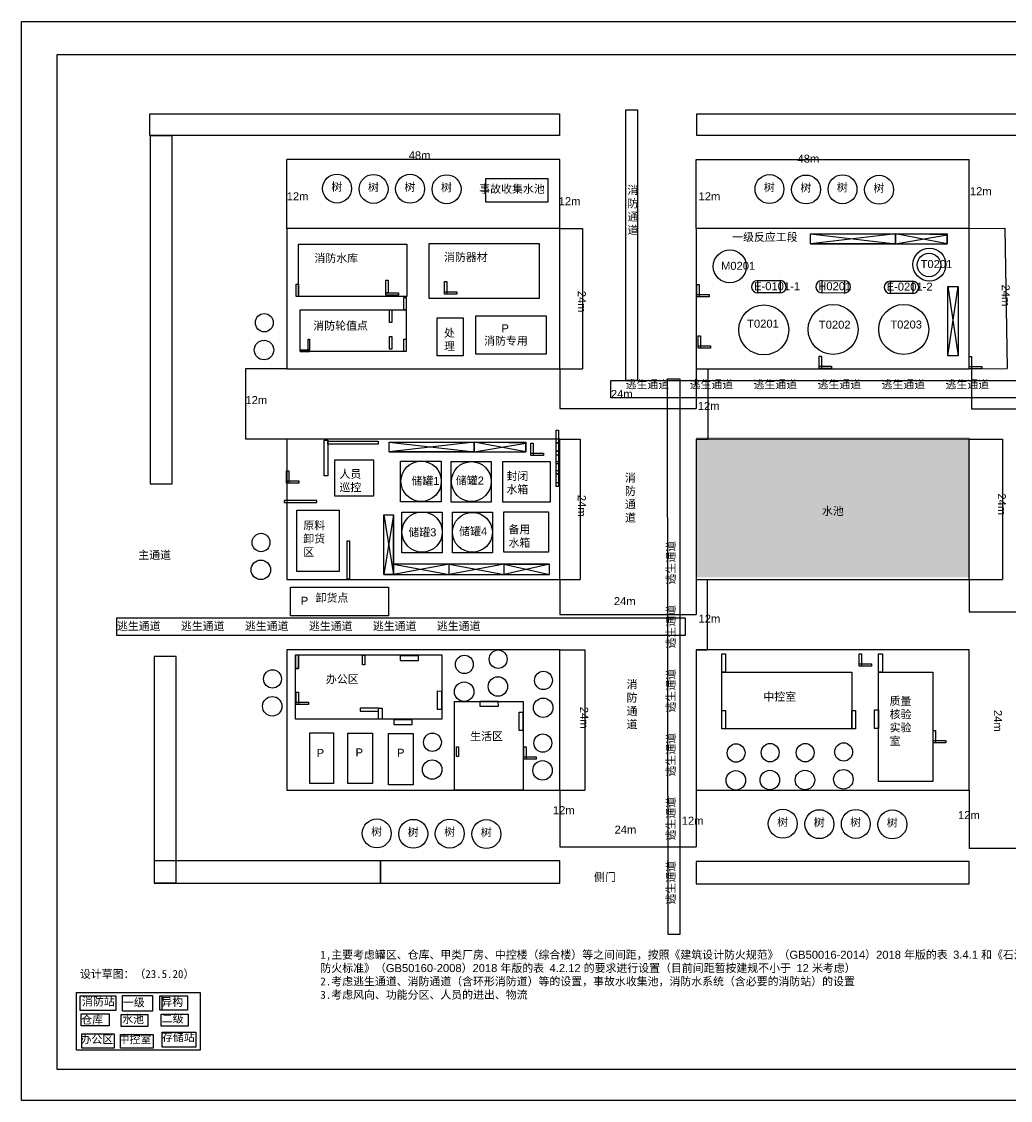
# Model space of a CAD drawing. Header units: millimetres. Extents: x 68964 to 349893, y 12019 to 184319.
# Drawn here: x 68964 to 226952, y 12019 to 184319 of the extents above; entities that cross this region are included whole.
import ezdxf

# ---------------------------------------------------------------- set-up
doc = ezdxf.new("R2010")
doc.units = ezdxf.units.MM
doc.styles.get("Standard").update_dxf_attribs({"font": 'arial.ttf'})
doc.dimstyles.new('ISO-25', dxfattribs={"dimtxt": 2.5, "dimasz": 2.5, "dimexe": 1.25, "dimexo": 0.625, "dimtad": 1, "dimtxsty": 'Standard', "dimcen": 2.5, "dimadec": 0, "dimazin": 0, "dimtfac": 1, "dimtmove": 0, "dimatfit": 3, "dimfxl": 1, "dimarcsym": 0})

# ---------------------------------------------------------------- blocks, each defined once
blk = doc.blocks.new('*U41')
blk.add_lwpolyline([(-21811, -11209), (21811, -11209), (21811, 11209), (-21811, 11209)], close=True)
blk = doc.blocks.new('*U42')
at = {"color": 0, "linetype": 'ByBlock', "lineweight": -2, "transparency": 16777216}
for p in [(0, 67251), (65432, 67251), (130864, 67251), (0, 33626), (65432, 33626), (130864, 33626), (0, 0), (65432, 0), (130864, 0)]:
    blk.add_blockref('*U41', p, dxfattribs=at)
blk = doc.blocks.new('*D48')
at = {"color": 0, "lineweight": -2, "transparency": 16777216}
for p, q in [((128405, 96005), (128405, 105530)), ((128406, 105532), (128406, 105532)), ((126856, 96002), (128406, 96002))]:
    blk.add_line(p, q, dxfattribs=at)
at = {"color": 0, "transparency": 16777216}
for points in [[(128405, 105530), (128406, 105530), (128405, 105532)], [(128405, 96005), (128406, 96005), (128405, 96002)]]:
    blk.add_solid(points, dxfattribs=at)
at = {"layer": 'Defpoints', "color": 0, "transparency": 16777216}
for p in [(128405, 105532), (128405, 105532), (126855, 96002)]:
    blk.add_point(p, dxfattribs=at)
at = {"color": 0, "transparency": 16777216, "insert": (128403, 100767), "char_height": 2.5, "attachment_point": 5, "rotation": 90}
blk.add_mtext('9529,98', dxfattribs=at)
blk = doc.blocks.new('*D47')
at = {"color": 0, "lineweight": -2, "transparency": 16777216}
for p, q in [((127681, 117166), (141255, 117166)), ((141253, 117163), (141253, 115582)), ((141254, 115580), (141255, 115580))]:
    blk.add_line(p, q, dxfattribs=at)
at = {"color": 0, "transparency": 16777216}
for points in [[(141253, 117163), (141254, 117163), (141253, 117166)], [(141253, 115582), (141254, 115582), (141253, 115580)]]:
    blk.add_solid(points, dxfattribs=at)
at = {"layer": 'Defpoints', "color": 0, "transparency": 16777216}
for p in [(127681, 117166), (141253, 115580), (141253, 115580)]:
    blk.add_point(p, dxfattribs=at)
at = {"color": 0, "transparency": 16777216, "insert": (141251, 116373), "char_height": 2.5, "attachment_point": 5, "rotation": 90}
blk.add_mtext('1586,06', dxfattribs=at)
blk = doc.blocks.new('*D106')
at = {"color": 0, "lineweight": -2, "transparency": 16777216}
for p, q in [((111322, 151254), (111322, 162297)), ((154941, 162296), (111325, 162296)), ((154944, 151254), (154944, 162297))]:
    blk.add_line(p, q, dxfattribs=at)
at = {"color": 0, "transparency": 16777216}
for points in [[(111325, 162297), (111325, 162296), (111322, 162296)], [(154941, 162297), (154941, 162296), (154944, 162296)]]:
    blk.add_solid(points, dxfattribs=at)
at = {"layer": 'Defpoints', "color": 0, "transparency": 16777216}
for p in [(111322, 162296), (111322, 151253), (154944, 151253)]:
    blk.add_point(p, dxfattribs=at)
at = {"color": 0, "transparency": 16777216, "insert": (133133, 162298), "char_height": 2.5, "attachment_point": 5}
blk.add_mtext('43621,37', dxfattribs=at)
blk = doc.blocks.new('*D107')
at = {"color": 0, "lineweight": -2, "transparency": 16777216}
for p, q in [((111322, 128836), (104732, 128836)), ((104734, 128834), (104734, 117630)), ((111322, 117628), (104732, 117628))]:
    blk.add_line(p, q, dxfattribs=at)
at = {"color": 0, "transparency": 16777216}
for points in [[(104733, 128834), (104734, 128834), (104734, 128836)], [(104733, 117630), (104734, 117630), (104734, 117628)]]:
    blk.add_solid(points, dxfattribs=at)
at = {"layer": 'Defpoints', "color": 0, "transparency": 16777216}
for p in [(111322, 128836), (104734, 117628), (111322, 117628)]:
    blk.add_point(p, dxfattribs=at)
at = {"color": 0, "transparency": 16777216, "insert": (104731, 123232), "char_height": 2.5, "attachment_point": 5, "rotation": 90}
blk.add_mtext('11208,51', dxfattribs=at)
blk = doc.blocks.new('*D108')
at = {"color": 0, "lineweight": -2, "transparency": 16777216}
for p, q in [((176754, 151254), (176754, 162318)), ((176757, 162316), (220373, 162316)), ((220376, 151254), (220376, 162318))]:
    blk.add_line(p, q, dxfattribs=at)
at = {"color": 0, "transparency": 16777216}
for points in [[(176757, 162317), (176757, 162316), (176754, 162316)], [(220373, 162317), (220373, 162316), (220376, 162316)]]:
    blk.add_solid(points, dxfattribs=at)
at = {"layer": 'Defpoints', "color": 0, "transparency": 16777216}
for p in [(220376, 162316), (176754, 151253), (220376, 151253)]:
    blk.add_point(p, dxfattribs=at)
at = {"color": 0, "transparency": 16777216, "insert": (198565, 162318), "char_height": 2.5, "attachment_point": 5}
blk.add_mtext('43621,37', dxfattribs=at)
blk = doc.blocks.new('*D135')
at = {"color": 0, "lineweight": -2, "transparency": 16777216}
for p, q in [((220376, 151253), (226083, 151348)), ((226082, 151346), (226454, 128934)), ((220749, 128836), (226455, 128931))]:
    blk.add_line(p, q, dxfattribs=at)
at = {"color": 0, "transparency": 16777216}
for points in [[(226082, 151346), (226081, 151346), (226082, 151348)], [(226455, 128934), (226454, 128934), (226454, 128931)]]:
    blk.add_solid(points, dxfattribs=at)
at = {"layer": 'Defpoints', "color": 0, "transparency": 16777216}
for p in [(220376, 151253), (220748, 128836), (226454, 128931)]:
    blk.add_point(p, dxfattribs=at)
at = {"color": 0, "transparency": 16777216, "insert": (226270, 140140), "char_height": 2.5, "attachment_point": 5, "rotation": 270.95247}
blk.add_mtext('22420,12', dxfattribs=at)
blk = doc.blocks.new('*D136')
at = {"color": 0, "lineweight": -2, "transparency": 16777216}
for p, q in [((220376, 117628), (225682, 117628)), ((225681, 117625), (225681, 95213)), ((220376, 95211), (225682, 95211))]:
    blk.add_line(p, q, dxfattribs=at)
at = {"color": 0, "transparency": 16777216}
for points in [[(225681, 117625), (225682, 117625), (225681, 117628)], [(225681, 95213), (225682, 95213), (225681, 95211)]]:
    blk.add_solid(points, dxfattribs=at)
at = {"layer": 'Defpoints', "color": 0, "transparency": 16777216}
for p in [(220376, 117628), (220376, 95211), (225681, 95211)]:
    blk.add_point(p, dxfattribs=at)
at = {"color": 0, "transparency": 16777216, "insert": (225679, 106419), "char_height": 2.5, "attachment_point": 5, "rotation": 90}
blk.add_mtext('22417,02', dxfattribs=at)
blk = doc.blocks.new('*D138')
at = {"color": 0, "lineweight": -2, "transparency": 16777216}
for p, q in [((176755, 128836), (178623, 128836)), ((178621, 128834), (178621, 117630)), ((176755, 117628), (178623, 117628))]:
    blk.add_line(p, q, dxfattribs=at)
at = {"color": 0, "transparency": 16777216}
for points in [[(178621, 128834), (178622, 128834), (178621, 128836)], [(178621, 117630), (178622, 117630), (178621, 117628)]]:
    blk.add_solid(points, dxfattribs=at)
at = {"layer": 'Defpoints', "color": 0, "transparency": 16777216}
for p in [(176754, 128836), (176754, 117628), (178621, 117628)]:
    blk.add_point(p, dxfattribs=at)
at = {"color": 0, "transparency": 16777216, "insert": (178619, 123232), "char_height": 2.5, "attachment_point": 5, "rotation": 90}
blk.add_mtext('11208,51', dxfattribs=at)
blk = doc.blocks.new('*D139')
at = {"color": 0, "lineweight": -2, "transparency": 16777216}
for p, q in [((176755, 95211), (178498, 95211)), ((178497, 95208), (178497, 84005)), ((176755, 84002), (178498, 84002))]:
    blk.add_line(p, q, dxfattribs=at)
at = {"color": 0, "transparency": 16777216}
for points in [[(178496, 95208), (178497, 95208), (178497, 95211)], [(178496, 84005), (178497, 84005), (178497, 84002)]]:
    blk.add_solid(points, dxfattribs=at)
at = {"layer": 'Defpoints', "color": 0, "transparency": 16777216}
for p in [(176754, 95211), (176754, 84002), (178497, 84002)]:
    blk.add_point(p, dxfattribs=at)
at = {"color": 0, "transparency": 16777216, "insert": (178495, 89607), "char_height": 2.5, "attachment_point": 5, "rotation": 90}
blk.add_mtext('11208,51', dxfattribs=at)
blk = doc.blocks.new('*D140')
at = {"color": 0, "lineweight": -2, "transparency": 16777216}
for p, q in [((154944, 117628), (158205, 117628)), ((158204, 117625), (158204, 95213)), ((154944, 95211), (158205, 95211))]:
    blk.add_line(p, q, dxfattribs=at)
at = {"color": 0, "transparency": 16777216}
for points in [[(158203, 117625), (158204, 117625), (158204, 117628)], [(158203, 95213), (158204, 95213), (158204, 95211)]]:
    blk.add_solid(points, dxfattribs=at)
at = {"layer": 'Defpoints', "color": 0, "transparency": 16777216}
for p in [(154944, 117628), (154944, 95211), (158204, 95211)]:
    blk.add_point(p, dxfattribs=at)
at = {"color": 0, "transparency": 16777216, "insert": (158202, 106419), "char_height": 2.5, "attachment_point": 5, "rotation": 90}
blk.add_mtext('22417,02', dxfattribs=at)
blk = doc.blocks.new('*D141')
at = {"color": 0, "lineweight": -2, "transparency": 16777216}
for p, q in [((154944, 84002), (158952, 84002)), ((158951, 84000), (158951, 61588)), ((154944, 61585), (158952, 61585))]:
    blk.add_line(p, q, dxfattribs=at)
at = {"color": 0, "transparency": 16777216}
for points in [[(158950, 84000), (158951, 84000), (158951, 84002)], [(158950, 61588), (158951, 61588), (158951, 61585)]]:
    blk.add_solid(points, dxfattribs=at)
at = {"layer": 'Defpoints', "color": 0, "transparency": 16777216}
for p in [(154944, 84002), (154944, 61585), (158951, 61585)]:
    blk.add_point(p, dxfattribs=at)
at = {"color": 0, "transparency": 16777216, "insert": (158949, 72794), "char_height": 2.5, "attachment_point": 5, "rotation": 90}
blk.add_mtext('22417,02', dxfattribs=at)
blk = doc.blocks.new('*D142')
at = {"color": 0, "lineweight": -2, "transparency": 16777216}
for p, q in [((154944, 151253), (158578, 151253)), ((158577, 151251), (158577, 128839)), ((154944, 128836), (158578, 128836))]:
    blk.add_line(p, q, dxfattribs=at)
at = {"color": 0, "transparency": 16777216}
for points in [[(158577, 151251), (158578, 151251), (158577, 151253)], [(158577, 128839), (158578, 128839), (158577, 128836)]]:
    blk.add_solid(points, dxfattribs=at)
at = {"layer": 'Defpoints', "color": 0, "transparency": 16777216}
for p in [(154944, 151253), (154944, 128836), (158577, 128836)]:
    blk.add_point(p, dxfattribs=at)
at = {"color": 0, "transparency": 16777216, "insert": (158575, 140045), "char_height": 2.5, "attachment_point": 5, "rotation": 90}
blk.add_mtext('22417,02', dxfattribs=at)
blk = doc.blocks.new('*D149')
at = {"color": 0, "lineweight": -2, "transparency": 16777216}
for p, q in [((220376, 61585), (220376, 52279)), ((242186, 61585), (242186, 52279)), ((220378, 52280), (242184, 52280))]:
    blk.add_line(p, q, dxfattribs=at)
at = {"color": 0, "transparency": 16777216}
for points in [[(220378, 52280), (220378, 52280), (220376, 52280)], [(242184, 52280), (242184, 52280), (242186, 52280)]]:
    blk.add_solid(points, dxfattribs=at)
at = {"layer": 'Defpoints', "color": 0, "transparency": 16777216}
for p in [(220376, 61585), (242186, 61585), (242186, 52280)]:
    blk.add_point(p, dxfattribs=at)
at = {"color": 0, "transparency": 16777216, "insert": (231281, 52282), "char_height": 2.5, "attachment_point": 5}
blk.add_mtext('21810,68', dxfattribs=at)
blk = doc.blocks.new('*D155')
at = {"color": 0, "lineweight": -2, "transparency": 16777216}
for p, q in [((154944, 61585), (154944, 52504)), ((176754, 61585), (176754, 52504)), ((154946, 52505), (176752, 52505))]:
    blk.add_line(p, q, dxfattribs=at)
at = {"color": 0, "transparency": 16777216}
for points in [[(154946, 52506), (154946, 52505), (154944, 52505)], [(176752, 52506), (176752, 52505), (176754, 52505)]]:
    blk.add_solid(points, dxfattribs=at)
at = {"layer": 'Defpoints', "color": 0, "transparency": 16777216}
for p in [(154944, 61585), (176754, 61585), (176754, 52505)]:
    blk.add_point(p, dxfattribs=at)
at = {"color": 0, "transparency": 16777216, "insert": (165849, 52508), "char_height": 2.5, "attachment_point": 5}
blk.add_mtext('21810,68', dxfattribs=at)
blk = doc.blocks.new('*D156')
at = {"color": 0, "lineweight": -2, "transparency": 16777216}
for p, q in [((154944, 128836), (154944, 122526)), ((176754, 128836), (176754, 122526)), ((154946, 122527), (176752, 122527))]:
    blk.add_line(p, q, dxfattribs=at)
at = {"color": 0, "transparency": 16777216}
for points in [[(154946, 122527), (154946, 122527), (154944, 122527)], [(176752, 122527), (176752, 122527), (176754, 122527)]]:
    blk.add_solid(points, dxfattribs=at)
at = {"layer": 'Defpoints', "color": 0, "transparency": 16777216}
for p in [(154944, 128836), (176754, 128836), (176754, 122527)]:
    blk.add_point(p, dxfattribs=at)
at = {"color": 0, "transparency": 16777216, "insert": (165849, 122529), "char_height": 2.5, "attachment_point": 5}
blk.add_mtext('21810,68', dxfattribs=at)
blk = doc.blocks.new('*D157')
at = {"color": 0, "lineweight": -2, "transparency": 16777216}
for p, q in [((154944, 95210), (154944, 89601)), ((176754, 95210), (176754, 89601)), ((154946, 89603), (176752, 89603))]:
    blk.add_line(p, q, dxfattribs=at)
at = {"color": 0, "transparency": 16777216}
for points in [[(154946, 89603), (154946, 89602), (154944, 89603)], [(176752, 89603), (176752, 89602), (176754, 89603)]]:
    blk.add_solid(points, dxfattribs=at)
at = {"layer": 'Defpoints', "color": 0, "transparency": 16777216}
for p in [(154944, 95211), (176754, 95211), (176754, 89603)]:
    blk.add_point(p, dxfattribs=at)
at = {"color": 0, "transparency": 16777216, "insert": (165849, 89605), "char_height": 2.5, "attachment_point": 5}
blk.add_mtext('21810,68', dxfattribs=at)
blk = doc.blocks.new('*D158')
at = {"color": 0, "lineweight": -2, "transparency": 16777216}
for p, q in [((220376, 95210), (220376, 90030)), ((242186, 95210), (242186, 90030)), ((220378, 90031), (242184, 90031))]:
    blk.add_line(p, q, dxfattribs=at)
at = {"color": 0, "transparency": 16777216}
for points in [[(220378, 90031), (220378, 90030), (220376, 90031)], [(242184, 90031), (242184, 90030), (242186, 90031)]]:
    blk.add_solid(points, dxfattribs=at)
at = {"layer": 'Defpoints', "color": 0, "transparency": 16777216}
for p in [(220376, 95211), (242186, 95211), (242186, 90031)]:
    blk.add_point(p, dxfattribs=at)
at = {"color": 0, "transparency": 16777216, "insert": (231281, 90033), "char_height": 2.5, "attachment_point": 5}
blk.add_mtext('21810,68', dxfattribs=at)
blk = doc.blocks.new('*D159')
at = {"color": 0, "lineweight": -2, "transparency": 16777216}
for p, q in [((220748, 128836), (220748, 122463)), ((242186, 128836), (242186, 122463)), ((220751, 122464), (242184, 122464))]:
    blk.add_line(p, q, dxfattribs=at)
at = {"color": 0, "transparency": 16777216}
for points in [[(220751, 122465), (220751, 122464), (220748, 122464)], [(242184, 122465), (242184, 122464), (242186, 122464)]]:
    blk.add_solid(points, dxfattribs=at)
at = {"layer": 'Defpoints', "color": 0, "transparency": 16777216}
for p in [(220748, 128836), (242186, 128836), (242186, 122464)]:
    blk.add_point(p, dxfattribs=at)
at = {"color": 0, "transparency": 16777216, "insert": (231467, 122466), "char_height": 2.5, "attachment_point": 5}
blk.add_mtext('21438', dxfattribs=at)
blk = doc.blocks.new('*D214')
at = {"color": 0, "lineweight": -2, "transparency": 16777216}
for p, q in [((195002, 150423), (208575, 150423)), ((208574, 150421), (208574, 148840)), ((208574, 148837), (208575, 148837))]:
    blk.add_line(p, q, dxfattribs=at)
at = {"color": 0, "transparency": 16777216}
for points in [[(208573, 150421), (208574, 150421), (208574, 150423)], [(208573, 148840), (208574, 148840), (208574, 148837)]]:
    blk.add_solid(points, dxfattribs=at)
at = {"layer": 'Defpoints', "color": 0, "transparency": 16777216}
for p in [(195001, 150423), (208574, 148837), (208574, 148837)]:
    blk.add_point(p, dxfattribs=at)
at = {"color": 0, "transparency": 16777216, "insert": (208572, 149630), "char_height": 2.5, "attachment_point": 5, "rotation": 90}
blk.add_mtext('1586,06', dxfattribs=at)

msp = doc.modelspace()

# ---------------------------------------------------------------- hatches: boundary and pattern name
h = msp.add_hatch(color=4)
h.dxf.hatch_style = 1
h.set_gradient(color1=(0, 255, 255), color2=(173, 221, 247), centered=1, tint=1, name='CYLINDER')
h.paths.add_polyline_path([(220511.4, 117989.135), (176754.24, 117989.135), (176754.24, 95572.117), (220511.4, 95572.117)])

# ---------------------------------------------------------------- linework, layer by layer
at = {"color": 146, "true_color": 0x105689}
for p, q in [((195001.056, 150423.463), (208574.154, 148839.903)), ((208574.154, 150420.963), (195001.056, 148837.403)), ((208574.154, 148839.903), (208574.154, 150420.963)), ((216845.646, 148837.403), (208574.154, 150420.963)), ((208574.154, 150420.963), (208574.154, 148839.903)), ((208574.154, 148839.903), (216845.646, 150254.733)), ((216845.646, 150254.733), (208574.988, 150423.463)), ((208574.988, 150423.463), (216845.646, 150423.463)), ((216845.646, 150423.463), (216845.646, 148837.403)), ((216845.646, 148837.403), (216845.646, 150254.733)), ((216845.646, 150254.733), (216845.646, 149647.306)), ((195001.056, 148837.403), (216845.646, 148837.403)), ((216975.779, 142010.272), (218602.059, 130957.116)), ((216975.779, 130957.116), (218602.059, 142010.272)), ((218602.059, 142010.272), (218602.059, 132066.802)), ((218602.059, 130957.116), (216975.779, 130957.116)), ((127680.634, 117165.827), (141253.732, 115582.268)), ((149525.224, 116997.097), (141254.566, 117165.827)), ((141254.566, 117165.827), (149525.224, 117165.827)), ((149525.224, 117165.827), (149525.224, 115579.768)), ((141253.732, 117163.327), (127680.634, 115579.768)), ((127680.634, 115579.768), (149525.224, 115579.768)), ((141253.732, 115582.268), (141253.732, 117163.327)), ((149525.224, 115579.768), (141253.732, 117163.327)), ((141253.732, 117163.327), (141253.732, 115582.268)), ((141253.732, 115582.268), (149525.224, 116997.097)), ((149525.224, 115579.768), (149525.224, 116997.097)), ((149525.224, 116997.097), (149525.224, 116389.671))]:
    msp.add_line(p, q, dxfattribs=at)
for p, q in [((186540.633, 142946.141), (190189.073, 142945.36)), ((186616.124, 140976.204), (186616.546, 142946.124)), ((186616.546, 142946.124), (190189.073, 142945.36)), ((190189.073, 142945.36), (190189.073, 140975.481)), ((196800.332, 142941.223), (200448.772, 142940.442)), ((196875.823, 140971.286), (196876.245, 142941.207)), ((196876.245, 142941.207), (200448.772, 142940.442)), ((200448.772, 142940.442), (200448.772, 140970.563)), ((207714.907, 142868.496), (211363.347, 142867.715)), ((207790.398, 140898.559), (207790.82, 142868.48)), ((207790.82, 142868.48), (211363.347, 142867.715)), ((211363.347, 142867.715), (211363.347, 140897.836)), ((190189.073, 140975.481), (186616.124, 140976.204)), ((200448.772, 140970.563), (196875.823, 140971.286)), ((211363.347, 140897.836), (207790.398, 140898.559))]:
    msp.add_line(p, q)
at = {"color": 6}
for p, q in [((117314.085, 117486.298), (117891.346, 117486.298)), ((117314.085, 111786.66), (117314.085, 117486.298)), ((117891.346, 117486.298), (117891.346, 111786.66)), ((117914.547, 117283.821), (125955.447, 117283.821)), ((117914.547, 116837.566), (117914.547, 117283.821)), ((125955.447, 117283.821), (125955.447, 116837.566)), ((125955.447, 116837.566), (117914.547, 116837.566)), ((117891.346, 111786.66), (117314.085, 111786.66)), ((116160.133, 107854.322), (110908.314, 107854.322)), ((110908.314, 107854.322), (110908.314, 107513.839)), ((110908.314, 107513.839), (116160.133, 107513.839)), ((116160.133, 107513.839), (116160.133, 107854.322)), ((120997.279, 95277.177), (120997.279, 101413.738)), ((120997.279, 101413.738), (121349.379, 101413.738)), ((121349.379, 101413.738), (121349.379, 95277.177)), ((121349.379, 95277.177), (120997.279, 95277.177))]:
    msp.add_line(p, q, dxfattribs=at)
at = {"color": 152, "true_color": 0x2776bb}
for p, q in [((126855.423, 96002.278), (126855.423, 105532.26)), ((126855.423, 105532.26), (128404.827, 96004.778)), ((128408.993, 105529.76), (126855.423, 96002.278)), ((137266.175, 97686.021), (128401.493, 97686.021)), ((128401.493, 97686.021), (137266.175, 96004.778)), ((137266.175, 97686.021), (128406.493, 96002.278)), ((137266.175, 96004.778), (137266.175, 97686.021)), ((137266.175, 96004.778), (137266.175, 97686.021)), ((146093.414, 97652.346), (137266.175, 97652.346)), ((137266.175, 97652.346), (146093.414, 96004.778)), ((146093.414, 97652.346), (137266.175, 96004.778)), ((146093.414, 96004.778), (146093.414, 97652.346)), ((146093.414, 96004.778), (146093.414, 97652.346)), ((153303.45, 97652.346), (146093.414, 97652.346)), ((146093.414, 97652.346), (153303.45, 96004.778)), ((153303.45, 97652.346), (146093.414, 96004.778)), ((146093.414, 96004.778), (146093.414, 97652.346)), ((146093.414, 97652.346), (153303.45, 97652.346)), ((153303.45, 96004.778), (153303.45, 97652.346)), ((153303.45, 96004.778), (153303.45, 97652.346)), ((128404.827, 96004.778), (137266.175, 96004.778)), ((128406.493, 96002.278), (146093.414, 96004.778)), ((137266.175, 96004.778), (146093.414, 96004.778)), ((146093.414, 96004.778), (153303.45, 96004.778))]:
    msp.add_line(p, q, dxfattribs=at)
at = {"color": 31, "true_color": 0xfecc66}
for p, q in [((112735.231, 83174.066), (112735.231, 81022.355)), ((113221.686, 81022.355), (113221.686, 83174.066)), ((112735.231, 81022.355), (113221.686, 81022.355))]:
    msp.add_line(p, q, dxfattribs=at)
at = {"color": 2, "true_color": 0xf1eb1f}
for points in [[(68963.681, 184319.315), (349892.739, 184319.315), (349892.739, 12019.177), (68963.681, 12019.177)], [(74664.741, 179065.439), (343271.903, 179065.439), (343271.903, 16962.048), (74664.741, 16962.048)], [(74664.741, 179065.439), (74664.741, 179065.439), (74664.741, 179065.439), (74664.741, 179065.439)]]:
    msp.add_lwpolyline(points, close=True, dxfattribs=at)
at = {"color": 6}
for points in [[(89436.153, 169575.594), (154931.005, 169575.594), (154931.005, 166149.835), (89436.153, 166149.835)], [(176841.092, 169575.594), (245794.515, 169575.594), (245794.515, 166149.835), (176841.092, 166149.835)], [(89509.862, 110496.211), (93050.396, 110496.211), (93050.396, 166075.53), (89509.862, 166075.53)], [(112855.908, 142391.479), (113228.597, 142391.479), (113228.597, 140409.242), (112855.908, 140409.242)], [(127187.578, 142997.29), (127560.266, 142997.29), (127560.266, 141015.053), (127187.578, 141015.053)], [(127187.578, 142997.29), (127560.266, 142997.29), (127560.266, 141015.053), (127187.578, 141015.053)], [(136521.579, 142792.952), (136894.268, 142792.952), (136894.268, 140810.715), (136521.579, 140810.715)], [(176844.037, 142337.416), (177216.725, 142337.416), (177216.725, 140355.179), (176844.037, 140355.179)], [(129169.815, 141015.053), (129169.815, 140642.364), (127187.578, 140642.364), (127187.578, 141015.053)], [(130013.917, 140253.15), (130386.605, 140253.15), (130386.605, 138270.913), (130013.917, 138270.913)], [(138503.816, 141183.403), (138503.816, 140810.715), (136521.579, 140810.715), (136521.579, 141183.403)], [(178826.274, 140727.867), (178826.274, 140355.179), (176844.037, 140355.179), (176844.037, 140727.867)], [(127731.312, 138263.459), (128104.001, 138263.459), (128104.001, 136281.222), (127731.312, 136281.222)], [(114753.786, 133584.649), (114980.061, 133584.649), (114980.061, 131855.18), (114753.786, 131855.18)], [(127731.312, 133997.06), (128104.001, 133997.06), (128104.001, 132014.823), (127731.312, 132014.823)], [(130013.917, 133624.33), (130386.605, 133624.33), (130386.605, 131642.093), (130013.917, 131642.093)], [(177036.797, 134128.855), (177409.485, 134128.855), (177409.485, 132146.618), (177036.797, 132146.618)], [(114980.061, 131855.18), (113485.325, 131855.18), (113485.325, 131642.093), (114980.061, 131642.093)], [(179019.034, 132519.306), (179019.034, 132146.618), (177036.797, 132146.618), (177036.797, 132519.306)], [(196392.099, 130902.056), (196764.787, 130902.056), (196764.787, 128919.819), (196392.099, 128919.819)], [(198374.336, 129292.507), (198374.336, 128919.819), (196392.099, 128919.819), (196392.099, 129292.507)], [(220375.609, 130818.685), (220748.297, 130818.685), (220748.297, 128836.448), (220375.609, 128836.448)], [(222357.846, 129209.136), (222357.846, 128836.448), (220375.609, 128836.448), (220375.609, 129209.136)], [(154374.706, 119041.189), (154747.395, 119041.189), (154747.395, 117058.952), (154374.706, 117058.952)], [(154374.706, 117674.744), (154747.395, 117674.744), (154747.395, 115692.507), (154374.706, 115692.507)], [(150350.584, 117011.965), (150723.272, 117011.965), (150723.272, 115029.728), (150350.584, 115029.728)], [(154374.706, 117058.952), (154747.395, 117058.952), (154747.395, 115076.715), (154374.706, 115076.715)], [(154374.706, 115692.507), (154747.395, 115692.507), (154747.395, 113710.27), (154374.706, 113710.27)], [(152332.821, 115402.416), (152332.821, 115029.728), (150350.584, 115029.728), (150350.584, 115402.416)], [(154374.706, 114053.664), (154747.395, 114053.664), (154747.395, 112071.427), (154374.706, 112071.427)], [(111288.474, 112560.888), (111661.162, 112560.888), (111661.162, 110578.651), (111288.474, 110578.651)], [(154374.706, 112618.005), (154747.395, 112618.005), (154747.395, 110635.768), (154374.706, 110635.768)], [(154374.706, 112071.427), (154747.395, 112071.427), (154747.395, 110089.19), (154374.706, 110089.19)], [(154374.706, 112071.427), (154747.395, 112071.427), (154747.395, 110089.19), (154374.706, 110089.19)], [(113270.711, 110951.339), (113270.711, 110578.651), (111288.474, 110578.651), (111288.474, 110951.339)], [(90125.968, 46763.725), (93666.502, 46763.725), (93666.502, 82942.22), (90125.968, 82942.22)], [(132384.182, 82268.229), (132379.209, 83032.681), (129435.342, 83032.681), (129440.315, 82268.229)], [(180816.923, 83340.513), (181425.465, 83335.541), (181425.465, 80391.673), (180816.923, 80396.646)], [(202798.795, 83351.643), (203171.484, 83351.643), (203171.484, 81369.406), (202798.795, 81369.406)], [(205886.428, 83340.513), (206494.97, 83335.541), (206494.97, 80391.673), (205886.428, 80396.646)], [(204781.032, 81742.094), (204781.032, 81369.406), (202798.795, 81369.406), (202798.795, 81742.094)], [(112850.045, 77219.725), (113222.733, 77219.725), (113222.733, 75237.488), (112850.045, 75237.488)], [(135426.701, 77412.026), (136035.243, 77407.053), (136035.243, 74463.186), (135426.701, 74468.159)], [(114832.282, 75610.177), (114832.282, 75237.488), (112850.045, 75237.488), (112850.045, 75610.177)], [(125988.911, 74171.635), (125983.938, 74655.716), (123040.071, 74655.716), (123045.044, 74171.635)], [(125983.938, 74655.716), (126574.3, 74655.716), (126574.3, 72884.978), (125983.938, 72884.978)], [(145136.093, 74967.822), (145131.12, 75732.273), (142187.252, 75732.273), (142192.225, 74967.822)], [(180816.923, 74317.847), (181425.465, 74312.874), (181425.465, 71369.007), (180816.923, 71373.98)], [(201590.353, 74317.847), (202198.895, 74312.874), (202198.895, 71369.007), (201590.353, 71373.98)], [(205256.884, 74383.075), (205865.426, 74378.103), (205865.426, 71434.235), (205256.884, 71439.208)], [(131374.402, 72040.931), (131369.429, 72805.382), (128425.562, 72805.382), (128430.535, 72040.931)], [(148463.348, 74045.765), (149071.89, 74040.792), (149071.89, 71096.925), (148463.348, 71101.898)], [(214627.072, 71104.549), (214999.76, 71104.549), (214999.76, 69122.312), (214627.072, 69122.312)], [(216609.309, 69495), (216609.309, 69122.312), (214627.072, 69122.312), (214627.072, 69495)], [(149218.268, 68480.112), (149590.957, 68480.112), (149590.957, 66497.875), (149218.268, 66497.875)], [(151200.505, 66870.563), (151200.505, 66497.875), (149218.268, 66497.875), (149218.268, 66870.563)], [(126317.684, 46726.524), (126317.684, 50267.058), (90139.188, 50267.058), (90139.188, 46726.524)], [(154936.492, 46726.524), (154936.492, 50267.058), (126317.684, 50267.058), (126317.684, 46726.524)], [(220334.325, 46620.324), (220334.325, 50160.858), (176753.631, 50160.858), (176753.631, 46620.324)], [(220334.325, 46620.324), (220334.325, 50160.858), (176753.631, 50160.858), (176753.631, 46620.324)], [(220334.325, 46620.324), (220334.325, 50160.858), (176753.631, 50160.858), (176753.631, 46620.324)]]:
    msp.add_lwpolyline(points, close=True, dxfattribs=at)
at = {"color": 2}
for points in [[(165479.304, 170234.757), (167355.566, 170234.757), (167355.566, 126998.192), (165479.304, 126998.192)], [(163124.177, 127015.861), (253914.436, 127015.861), (253914.436, 124202.88), (163124.177, 124202.88)], [(172170.223, 127238.86), (174158.946, 127238.86), (174158.946, 38504.73), (172282.684, 38504.73)], [(84201.183, 89094.248), (174991.442, 89094.248), (174991.442, 86281.267), (84201.183, 86281.267)]]:
    msp.add_lwpolyline(points, close=True, dxfattribs=at)
at = {"color": 152, "true_color": 0x2776bb}
for points in [[(143127.903, 159269.564), (153019.412, 159269.564), (153019.412, 155457.104), (143127.903, 155457.104)], [(145857.572, 114051.995), (153438.217, 114051.995), (153438.217, 107586.425), (145857.572, 107586.425)], [(126855.423, 105532.26), (128405.243, 105532.26), (128405.243, 96002.278), (126855.423, 96002.278)], [(145992.339, 106003.708), (153168.683, 106003.708), (153168.683, 99571.812), (145992.339, 99571.812)]]:
    msp.add_lwpolyline(points, close=True, dxfattribs=at)
at = {"color": 146, "true_color": 0x105689}
for points in [[(195001.056, 150423.463), (208573.738, 150423.463), (208573.738, 148837.403), (195001.056, 148837.403)], [(216975.779, 142010.272), (218602.059, 142010.272), (218602.059, 130957.116), (216975.779, 130957.116)], [(127680.634, 117165.827), (141253.316, 117165.827), (141253.316, 115579.768), (127680.634, 115579.768)]]:
    msp.add_lwpolyline(points, close=True, dxfattribs=at)
at = {"color": 242, "true_color": 0xcd2027}
for points in [[(113228.597, 148791.491), (130514.969, 148791.491), (130514.969, 140409.242), (113228.597, 140409.242)], [(134109.165, 148877.024), (151652.267, 148877.024), (151652.267, 140109.876), (134109.165, 140109.876)], [(113485.325, 138270.913), (130386.605, 138270.913), (130386.605, 131642.093), (113485.325, 131642.093)], [(77741.978, 29241.18), (97481.362, 29241.18), (97481.362, 20034.091), (77741.978, 20034.091)], [(85107.642, 28763.564), (89899.362, 28763.564), (89899.362, 26278.542), (85107.642, 26278.542)], [(91421.261, 28718.382), (95489.703, 28718.382), (95489.703, 26429.149), (91421.261, 26429.149)], [(78492.657, 25856.841), (82932.705, 25856.841), (82932.705, 23931.271), (78492.657, 23931.271)], [(84866.549, 25721.294), (89146.956, 25721.294), (89146.956, 23809.485), (84866.549, 23809.485)], [(91285.646, 25781.537), (95565.045, 25781.537), (95565.045, 23858.199), (91285.646, 23858.199)], [(78613.203, 22633.842), (83751.494, 22633.842), (83751.494, 20359.67), (78613.203, 20359.67)], [(84746.003, 22573.599), (90004.841, 22573.599), (90004.841, 20389.792), (84746.003, 20389.792)], [(91421.261, 22919.996), (96830.782, 22919.996), (96830.782, 20525.338), (91421.261, 20525.338)]]:
    msp.add_lwpolyline(points, close=True, dxfattribs=at)
at = {"color": 85, "true_color": 0x58ba48}
msp.add_lwpolyline([(135350.019, 137030.682), (139543.248, 137030.682), (139543.248, 130915.062), (135350.019, 130915.062)], close=True, dxfattribs=at)
at = {"color": 40, "true_color": 0xf8d731}
for points in [[(141560.408, 137334.051), (152793.862, 137334.051), (152793.862, 131205.891), (141560.408, 131205.891)], [(111943.405, 93984.641), (127601.149, 93984.641), (127601.149, 89389.568), (111943.405, 89389.568)], [(115021.97, 70732.884), (118782.849, 70732.884), (118782.849, 62653.214), (115021.97, 62653.214)], [(121073.958, 70689.678), (125050.979, 70689.678), (125050.979, 62610.007), (121073.958, 62610.007)], [(127601.46, 70603.264), (131535.253, 70603.264), (131535.253, 62437.18), (127601.46, 62437.18)]]:
    msp.add_lwpolyline(points, close=True, dxfattribs=at)
at = {"color": 219, "true_color": 0x642165}
msp.add_lwpolyline([(111126.026, 117694.195), (111126.026, 117694.195), (111126.026, 117694.195), (111126.026, 117694.195)], close=True, dxfattribs=at)
for points in [[(119027.985, 114351.514), (125187.936, 114351.514), (125187.936, 108534.344), (119027.985, 108534.344)], [(129497.581, 114124.707), (136021.958, 114124.707), (136021.958, 107603.604), (129497.581, 107603.604)], [(137612.275, 114043.193), (144014.321, 114043.193), (144014.321, 107562.847), (137612.275, 107562.847)], [(112952.999, 106283.905), (119707.703, 106283.905), (119707.703, 96517.853), (112952.999, 96517.853)], [(129742.245, 105973.328), (136144.29, 105973.328), (136144.29, 99492.982), (129742.245, 99492.982)], [(137816.162, 105973.328), (144218.207, 105973.328), (144218.207, 99492.982), (137816.162, 99492.982)], [(112735.231, 83174.066), (136107.719, 83174.066), (136107.719, 72884.978), (112735.231, 72884.978)], [(180816.923, 80391.673), (201590.353, 80391.673), (201590.353, 71369.007), (180816.923, 71369.007)], [(205886.428, 80391.673), (214532.96, 80391.673), (214532.96, 62944.228), (205886.428, 62944.228)], [(138114.775, 75732.273), (149121.21, 75732.273), (149121.21, 61560.511), (138114.775, 61560.511)], [(138114.775, 75732.273), (149121.21, 75732.273), (149121.21, 61560.511), (138114.775, 61560.511)]]:
    msp.add_lwpolyline(points, close=True)
at = {"color": 31, "true_color": 0xfecc66}
for points in [[(112735.231, 83174.066), (113221.686, 83174.066), (113221.686, 81022.355), (112735.231, 81022.355)], [(123455.874, 83126.212), (123817.005, 83126.212), (123817.005, 81576.25), (123455.874, 81576.25)], [(138433.144, 68471.84), (138794.275, 68471.84), (138794.275, 66921.878), (138433.144, 66921.878)]]:
    msp.add_lwpolyline(points, close=True, dxfattribs=at)
at = {"color": 159, "true_color": 0x22346e}
for points in [[(77741.978, 29241.18), (97481.362, 29241.18), (97481.362, 20034.091), (77741.978, 20034.091)], [(85107.642, 28763.564), (89899.362, 28763.564), (89899.362, 26278.542), (85107.642, 26278.542)], [(91059.622, 28718.382), (95489.703, 28718.382), (95489.703, 26429.149), (91059.622, 26429.149)], [(78613.203, 22633.842), (83751.494, 22633.842), (83751.494, 20359.67), (78613.203, 20359.67)], [(84746.003, 22573.599), (90004.841, 22573.599), (90004.841, 20389.792), (84746.003, 20389.792)], [(91421.261, 22919.996), (96830.782, 22919.996), (96830.782, 20525.338), (91421.261, 20525.338)]]:
    msp.add_lwpolyline(points, close=True, dxfattribs=at)
at = {"color": 242}
msp.add_lwpolyline([(78322.422, 28721.514), (84026.261, 28721.514), (84026.261, 26401.511), (78322.422, 26401.511)], close=True, dxfattribs=at)
at = {"color": 3}
for centre in [(119360.18, 157652.06), (125202.071, 157581.818), (131028.079, 157612.979), (136869.97, 157542.737), (188456.293, 157574.545), (194298.184, 157504.304), (200124.192, 157535.465), (205966.083, 157465.223), (125711.66, 54668.695), (131553.55, 54598.454), (137379.559, 54629.615), (143221.45, 54559.373), (190579.779, 56208.147), (196421.67, 56137.905), (202247.678, 56169.066), (208089.569, 56098.824)]:
    msp.add_circle(centre, 2311.502, dxfattribs=at)
for centre, radius in [((182119.277, 145221.584), 2636.505), ((213999.852, 145504.22), 2636.505), ((213939.483, 145452.656), 1878.427), ((187548.626, 135072.222), 3993.325), ((198617.844, 135144.249), 3993.325), ((209897.237, 135144.249), 3993.325), ((132800.547, 110904.912), 3221.412), ((140833.687, 110864.155), 3180.634), ((132963.657, 102795.907), 3221.412), ((140996.796, 102755.15), 3180.634)]:
    msp.add_circle(centre, radius)
for centre, start, end in [((186578.379, 141961.172), 92.19458187, 272.19458187), ((190150.579, 141960.42), 267.76190212, 87.76190212), ((196838.078, 141956.255), 92.19458187, 272.19458187), ((200410.278, 141955.503), 267.76190212, 87.76190212), ((207752.653, 141883.527), 92.19458187, 272.19458187), ((211324.853, 141882.775), 267.76190212, 87.76190212)]:
    msp.add_arc(centre, 985.692, start, end)
for centre, major_axis, ratio in [((107742.665, 136227.838), (0, 1469.769), 0.9705882698), ((107699.436, 131863.951), (1556.226, 0), 1), ((107227.795, 101120.911), (0, 1469.769), 0.9705882698), ((107184.566, 96757.024), (1556.226, 0), 1), ((139714.23, 81652.386), (0, 1469.769), 0.9705882698), ((139714.23, 81652.386), (0, 1469.769), 0.9705882698), ((139714.23, 81652.386), (0, 1469.769), 0.9705882698), ((145108.998, 82485.914), (0, 1469.769), 0.9705882698), ((109056.439, 79331.818), (0, 1469.769), 0.9705882698), ((145065.77, 78122.027), (1556.226, 0), 1), ((152339.224, 79092.732), (0, 1469.769), 0.9705882698), ((139671.001, 77288.499), (1556.226, 0), 1), ((139671.001, 77288.499), (1556.226, 0), 1), ((139671.001, 77288.499), (1556.226, 0), 1), ((109013.21, 74967.931), (1556.226, 0), 1), ((152295.995, 74728.846), (1556.226, 0), 1), ((134604.475, 69220.647), (0, 1469.769), 0.9705882698), ((152241.699, 69091.808), (0, 1469.769), 0.9705882698), ((183123.327, 67505.505), (0, 1469.769), 0.9705882698), ((188561.397, 67559.859), (0, 1469.769), 0.9705882698), ((194162.61, 67559.859), (0, 1469.769), 0.9705882698), ((200307.629, 67668.566), (0, 1469.769), 0.9705882698), ((134561.246, 64856.76), (1556.226, 0), 1), ((152198.471, 64727.922), (1556.226, 0), 1), ((183080.098, 63141.619), (1556.226, 0), 1), ((188518.169, 63195.972), (1556.226, 0), 1), ((194119.381, 63195.972), (1556.226, 0), 1), ((200264.401, 63304.679), (1556.226, 0), 1)]:
    msp.add_ellipse(centre, major_axis=major_axis, ratio=ratio, dxfattribs=at)

# ---------------------------------------------------------------- block references
msp.add_blockref('*U42', (133132.872, 72793.902))

# ---------------------------------------------------------------- texts
for s, p in [('消防站', (78623.825, 27165.969)), ('一级', (85159.032, 27022.934)), ('异构', (91288.77, 27094.452)), ('二级', (91360.323, 24448.306)), ('仓库', (78504.57, 24242.885)), ('水池', (85039.776, 24352.949)), ('办公区', (78385.314, 21134.664)), ('中控室', (84467.35, 21158.503)), ('存储站', (91408.025, 21468.412))]:
    msp.add_text(s, height=1277.7489).set_placement(p)
at = {"color": 3, "char_height": 1277.7489, "attachment_point": 1}
for s, width, insert in [('48m', 24273.97396, (130814.408, 163597.138)), ('48m', 24273.97396, (192941.348, 163062.971)), ('12m', 6617.37893, (111322.187, 157046.184)), ('12m', 6617.37893, (177127.29, 157046.184)), ('12m', 6617.37893, (220476.611, 157871.231)), ('12m', 6617.37893, (154774.252, 156274.407)), ('12m', 6617.37893, (104732.941, 124508.399)), ('12m', 6617.37893, (177002.795, 123573.299)), ('12m', 6617.37893, (177127.29, 89602.676)), ('12m', 6617.37893, (153857.829, 59008.821)), ('12m', 6617.37893, (174438.364, 57326.981)), ('12m', 6617.37893, (218576.489, 58232.587))]:
    msp.add_mtext_dynamic_manual_height_columns(s, width=width, gutter_width=6388.745, heights=[0], dxfattribs=dict(at, insert=insert))
at = {"color": 3, "char_height": 1277.74893, "attachment_point": 1}
for insert in [(118460.863, 158570.465), (124302.753, 158500.224), (130128.762, 158531.385), (135970.652, 158461.143), (187556.975, 158492.951), (193398.866, 158422.71), (199224.874, 158453.871), (205066.765, 158383.629), (189680.461, 57126.552), (195522.352, 57056.311), (201348.36, 57087.472), (207190.251, 57017.23), (124812.342, 55587.101), (130654.233, 55516.86), (136480.241, 55548.021), (142322.132, 55477.779)]:
    msp.add_mtext('{\\fSimSun|b0|i0|c134|p2;树}', dxfattribs=dict(at, insert=insert))
at = {"color": 152, "true_color": 0x2776bb, "char_height": 1277.74893, "attachment_point": 1}
for s, width, insert in [('{\\fSimSun|b0|i0|c134|p2;事故收集水池}', 11184.51669, (142093.498, 158235.678)), ('{\\fSimSun|b0|i0|c134|p2;封闭水箱}', 4817.92067, (146430.332, 112368.253)), ('{\\fSimSun|b0|i0|c134|p2;备用水箱}', 4649.46215, (146767.25, 103848.517))]:
    msp.add_mtext_dynamic_manual_height_columns(s, width=width, gutter_width=6388.745, heights=[0], dxfattribs=dict(at, insert=insert))
at = {"color": 5, "char_height": 1277.74893, "attachment_point": 1}
for s, width, heights, insert in [('{\\fSimSun|b0|i0|c134|p2;消防通道}', 1277.74893, [0], (165753.411, 158043.814)), ('{\\fSimSun|b0|i0|c134|p2;消防通道}', 1277.74893, [0], (165363.506, 112107.408)), ('{\\fSimSun|b0|i0|c134|p2;水池}', 26176.00592, [7507.96], (196836.841, 106780.626)), ('{\\fSimSun|b0|i0|c134|p2;消防通道}', 1277.74893, [0], (165623.444, 79111.945))]:
    msp.add_mtext_dynamic_manual_height_columns(s, width=width, gutter_width=6388.745, heights=heights, dxfattribs=dict(at, insert=insert))
at = {"attachment_point": 1}
for s, width, insert, char_height in [('{\\fSimSun|b0|i0|c134|p2;一级反应工段}', 11616.15263, (182492.014, 150537.186), 1277.74893), ('M0201', 5083.72629, (180719.47, 145950.966), 1277.7489), ('T0201', 5083.72629, (212600.045, 146233.603), 1277.7489), ('E-0101-1', 3648.43933, (185997.32, 142695.506), 1277.7489), ('H0201', 3648.43933, (196257.019, 142690.589), 1277.7489), ('E-0201-2', 3648.43933, (207171.594, 142617.862), 1277.7489), ('T0201', 2660.73968, (184887.887, 136707.168), 1277.7489), ('T0202', 2660.73968, (196350.457, 136548.776), 1277.7489), ('T0203', 2660.73968, (207757.788, 136576.383), 1277.7489), ('{\\fSimSun|b0|i0|c134|p2;人员巡控}', 4545.61856, (119750.186, 112695.531), 1277.74893), ('{\\fSimSun|b0|i0|c134|p2;储罐}1', 5015.61497, (131251.007, 111597.779), 1277.74893), ('{\\fSimSun|b0|i0|c134|p2;储罐}2', 5015.61497, (138346.267, 111659.272), 1277.74893), ('{\\fSimSun|b0|i0|c134|p2;原料卸货区}', 4588.10143, (113972.577, 104500.539), 1277.74893), ('{\\fSimSun|b0|i0|c134|p2;储罐}3', 5015.61497, (130761.679, 103385.622), 1277.74893), ('{\\fSimSun|b0|i0|c134|p2;储罐}4', 5015.61497, (138876.374, 103550.267), 1277.74893), ('{\\fSimSun|b0|i0|c134|p2;办公区}', 16444.90866, (117591.011, 79938.504), 1277.74893), ('{\\fSimSun|b0|i0|c134|p2;中控室}', 12221.14862, (187481.373, 77135.693), 1277.74893), ('{\\fSimSun|b0|i0|c134|p2;质量核验实验室}', 5042.29169, (207650.541, 76452.335), 1277.74893), ('{\\fSimSun|b0|i0|c134|p2;生活区}', 5179.49884, (140639.781, 70814.219), 1277.74893)]:
    msp.add_mtext_dynamic_manual_height_columns(s, width=width, gutter_width=6388.745, heights=[0], dxfattribs=dict(at, insert=insert, char_height=char_height))
at = {"color": 85, "true_color": 0x58ba48, "char_height": 1277.74893, "attachment_point": 1}
for s, width, insert in [('{\\fSimSun|b0|i0|c134|p2;消防水库}', 12451.32276, (115753.092, 147166.361)), ('{\\fSimSun|b0|i0|c134|p2;消防器材}', 13777.7524, (136462.509, 147337.427)), ('{\\fSimSun|b0|i0|c134|p2;消防轮值点}', 9541.73549, (115581.939, 136389.184)), ('{\\fSimSun|b0|i0|c134|p2;处理}', 2267.76645, (136462.509, 135234.486))]:
    msp.add_mtext_dynamic_manual_height_columns(s, width=width, gutter_width=6388.745, heights=[0], dxfattribs=dict(at, insert=insert))
at = {"color": 3, "char_height": 1277.7489, "attachment_point": 1, "rotation": 270.07904335}
for insert in [(226839.602, 142320.265), (159113.233, 141324.789), (159113.233, 108722.945), (226217.116, 108971.815), (159486.725, 74876.757), (225594.63, 74379.019)]:
    msp.add_mtext_dynamic_manual_height_columns('24m', width=4473.86416, gutter_width=6388.745, heights=[0], dxfattribs=dict(at, insert=insert))
at = {"color": 40, "true_color": 0xf8d731, "attachment_point": 1}
for s, width, insert, char_height in [('P', 4759.21118, (145633.607, 135962.714), 1277.749), ('{\\fSimSun|b0|i0|c134|p2;消防专用}', 9580.40545, (142865.197, 133970.248), 1277.74893), ('{\\fSimSun|b0|i0|c134|p2;卸货点}', 9827.73317, (115941.126, 92919.117), 1277.74893), ('P', 1520.00523, (113575.807, 92465.389), 1277.749), ('P', 1520.00523, (116112.437, 68155.457), 1277.749), ('P', 1520.00523, (122328.173, 68239.516), 1277.749), ('P', 1520.00523, (128951.054, 68185.257), 1277.749)]:
    msp.add_mtext_dynamic_manual_height_columns(s, width=width, gutter_width=6388.745, heights=[0], dxfattribs=dict(at, insert=insert, char_height=char_height))
at = {"color": 2, "char_height": 1277.74893, "attachment_point": 1}
for insert in [(165479.304, 126998.192), (84201.183, 88421.694)]:
    msp.add_mtext_dynamic_manual_height_columns('{\\fSimSun|b0|i0|c134|p2;逃生通道^I逃生通道^I逃生通道^I逃生通道^I逃生通道^I逃生通道}', width=68104.6638, gutter_width=6388.745, heights=[0], dxfattribs=dict(at, insert=insert))
at = {"color": 4, "char_height": 1277.7489, "attachment_point": 1}
for insert in [(163124.177, 125485.858), (163600.862, 92399.011), (163702.21, 55904.58)]:
    msp.add_mtext_dynamic_manual_height_columns('24m', width=14816.8789, gutter_width=6388.745, heights=[0], dxfattribs=dict(at, insert=insert))
at = {"color": 2, "true_color": 0xf1eb1f, "char_height": 1277.74893, "attachment_point": 1}
for s, insert in [('{\\fSimSun|b0|i0|c134|p2;主通道}', (87608.339, 99767.524)), ('{\\fSimSun|b0|i0|c134|p2;侧门}', (160412.313, 48327.016))]:
    msp.add_mtext_dynamic_manual_height_columns(s, width=11873.74056, gutter_width=6388.745, heights=[0], dxfattribs=dict(at, insert=insert))
at = {"color": 2, "insert": (172064.588, 43313.013), "char_height": 1277.74893, "attachment_point": 1, "rotation": 90}
msp.add_mtext_dynamic_manual_height_columns('{\\fSimSun|b0|i0|c134|p2;逃生通道^I逃生通道^I逃生通道^I逃生通道^I逃生通道^I逃生通道}', width=68104.6638, gutter_width=6388.745, heights=[0], dxfattribs=at)
at = {"color": 6, "insert": (116702.848, 35924.618), "char_height": 1277.74893, "attachment_point": 1}
msp.add_mtext_dynamic_manual_height_columns('{\\fSimSun|b0|i0|c134|p2;1,主要考虑罐区、仓库、甲类厂房、中控楼（综合楼）等之间间距，按照《建筑设计防火规范》（}GB50016-2014{\\fSimSun|b0|i0|c134|p2;）}2018 {\\fSimSun|b0|i0|c134|p2;年版的表 }3.4.1 {\\fSimSun|b0|i0|c134|p2;和《石油化工企业设计\\P防火标准》（}GB50160-2008{\\fSimSun|b0|i0|c134|p2;）}2018 {\\fSimSun|b0|i0|c134|p2;年版的表 }4.2.12 {\\fSimSun|b0|i0|c134|p2;的要求进行设置（目前间距暂按建规不小于 }12 {\\fSimSun|b0|i0|c134|p2;米考虑）\\P2.考虑逃生通道、消防通道（含环形消防道）等的设置，事故水收集池，消防水系统（含必要的消防站）的设置\\P3.考虑风向、功能分区、人员的进出、物流}', width=130249.05045, gutter_width=6388.745, heights=[8780.062], dxfattribs=at)
at = {"color": 242, "insert": (78280.342, 32849.222), "char_height": 1277.74893, "attachment_point": 1}
msp.add_mtext_dynamic_manual_height_columns('{\\fSimSun|b0|i0|c134|p2;设计草图：（23.5.20）}', width=17529.9793, gutter_width=6388.745, heights=[0], dxfattribs=at)

# ---------------------------------------------------------------- dimensions: what is measured, and where the dimension line sits
at = {"color": 242, "true_color": 0xcd2027}
for base, p1, p2, picture, middle in [((111322.187, 162296.12), (154943.556, 151253.466), (111322.187, 151253.466), '*D106', (133132.872, 162298.247)), ((220375.609, 162316.363), (176754.24, 151253.466), (220375.609, 151253.466), '*D108', (198564.925, 162318.491))]:
    dim = msp.add_linear_dim(base=base, p1=p1, p2=p2, dimstyle='ISO-25', dxfattribs=at)
    dim.commit()
    dim.dimension.update_dxf_attribs({"geometry": picture, "text_midpoint": middle})
at = {"color": 242}
for base, p1, p2, picture, middle in [((158577.237, 128836.448), (154943.556, 151253.466), (154943.556, 128836.448), '*D142', (158575.11, 140044.957)), ((178621.256, 117627.938), (176754.24, 128836.448), (176754.24, 117627.938), '*D138', (178619.129, 123232.193)), ((158203.748, 95210.92), (154943.556, 117627.938), (154943.556, 95210.92), '*D140', (158201.62, 106419.429)), ((225681.12, 95210.92), (220375.609, 117627.938), (220375.609, 95210.92), '*D136', (225678.992, 106419.429)), ((178496.758, 84002.411), (176754.24, 95210.92), (176754.24, 84002.411), '*D139', (178494.63, 89606.666)), ((158950.729, 61585.393), (154943.556, 84002.411), (154943.556, 61585.393), '*D141', (158948.602, 72793.902))]:
    dim = msp.add_linear_dim(base=base, p1=p1, p2=p2, angle=90, dimstyle='ISO-25', dxfattribs=at)
    dim.commit()
    dim.dimension.update_dxf_attribs({"geometry": picture, "text_midpoint": middle})
at = {"color": 146, "true_color": 0x105689}
for base, p1, p2, picture, middle in [((208573.738, 148837.403), (195001.056, 150423.463), (208573.738, 148837.403), '*D214', (208571.61, 149630.433)), ((141253.316, 115579.768), (127680.634, 117165.827), (141253.316, 115579.768), '*D47', (141251.188, 116372.797))]:
    dim = msp.add_linear_dim(base=base, p1=p1, p2=p2, angle=90, dimstyle='ISO-25', dxfattribs=at)
    dim.commit()
    dim.dimension.update_dxf_attribs({"geometry": picture, "text_midpoint": middle})
at = {"color": 242}
dim = msp.add_aligned_dim(p1=(220375.609, 151253.466), p2=(220748.297, 128836.448), distance=5706.725, dimstyle='ISO-25', dxfattribs=at)
dim.commit()
dim.dimension.update_dxf_attribs({"geometry": '*D135', "text_midpoint": (226270.017, 140139.855)})
at = {"color": 242, "true_color": 0xcd2027}
dim = msp.add_linear_dim(base=(104733.566, 117627.938), p1=(111322.187, 128836.448), p2=(111322.187, 117627.938), angle=90, dimstyle='ISO-25', dxfattribs=at)
dim.commit()
dim.dimension.update_dxf_attribs({"geometry": '*D107', "text_midpoint": (104731.439, 123232.193)})
at = {"color": 4}
for base, p1, p2, picture, middle in [((176754.24, 122527.069), (154943.556, 128836.448), (176754.24, 128836.448), '*D156', (165848.898, 122529.196)), ((242186.293, 122464.09), (220748.297, 128836.448), (242186.293, 128836.448), '*D159', (231467.295, 122465.993)), ((176754.24, 89602.676), (154943.556, 95210.92), (176754.24, 95210.92), '*D157', (165848.898, 89604.803)), ((176754.24, 52505.408), (154943.556, 61585.393), (176754.24, 61585.393), '*D155', (165848.898, 52507.536)), ((242186.293, 52280.034), (220375.609, 61585.393), (242186.293, 61585.393), '*D149', (231280.951, 52282.161))]:
    dim = msp.add_linear_dim(base=base, p1=p1, p2=p2, dimstyle='ISO-25', dxfattribs=at)
    dim.commit()
    dim.dimension.update_dxf_attribs({"geometry": picture, "text_midpoint": middle})
at = {"color": 152, "true_color": 0x2776bb}
dim = msp.add_linear_dim(base=(128405.243, 105532.26), p1=(126855.423, 96002.278), p2=(128405.243, 105532.26), angle=90, dimstyle='ISO-25', dxfattribs=at)
dim.commit()
dim.dimension.update_dxf_attribs({"geometry": '*D48', "text_midpoint": (128403.116, 100767.269)})
at = {"color": 4}
dim = msp.add_linear_dim(base=(242186.293, 90030.753), p1=(220375.609, 95210.92), p2=(242186.293, 95210.92), dimstyle='ISO-25', dxfattribs=at)
dim.commit()
dim.dimension.update_dxf_attribs({"geometry": '*D158', "text_midpoint": (231280.951, 90030.753), "dimtype": 160})

doc.saveas('drawing.dxf')
